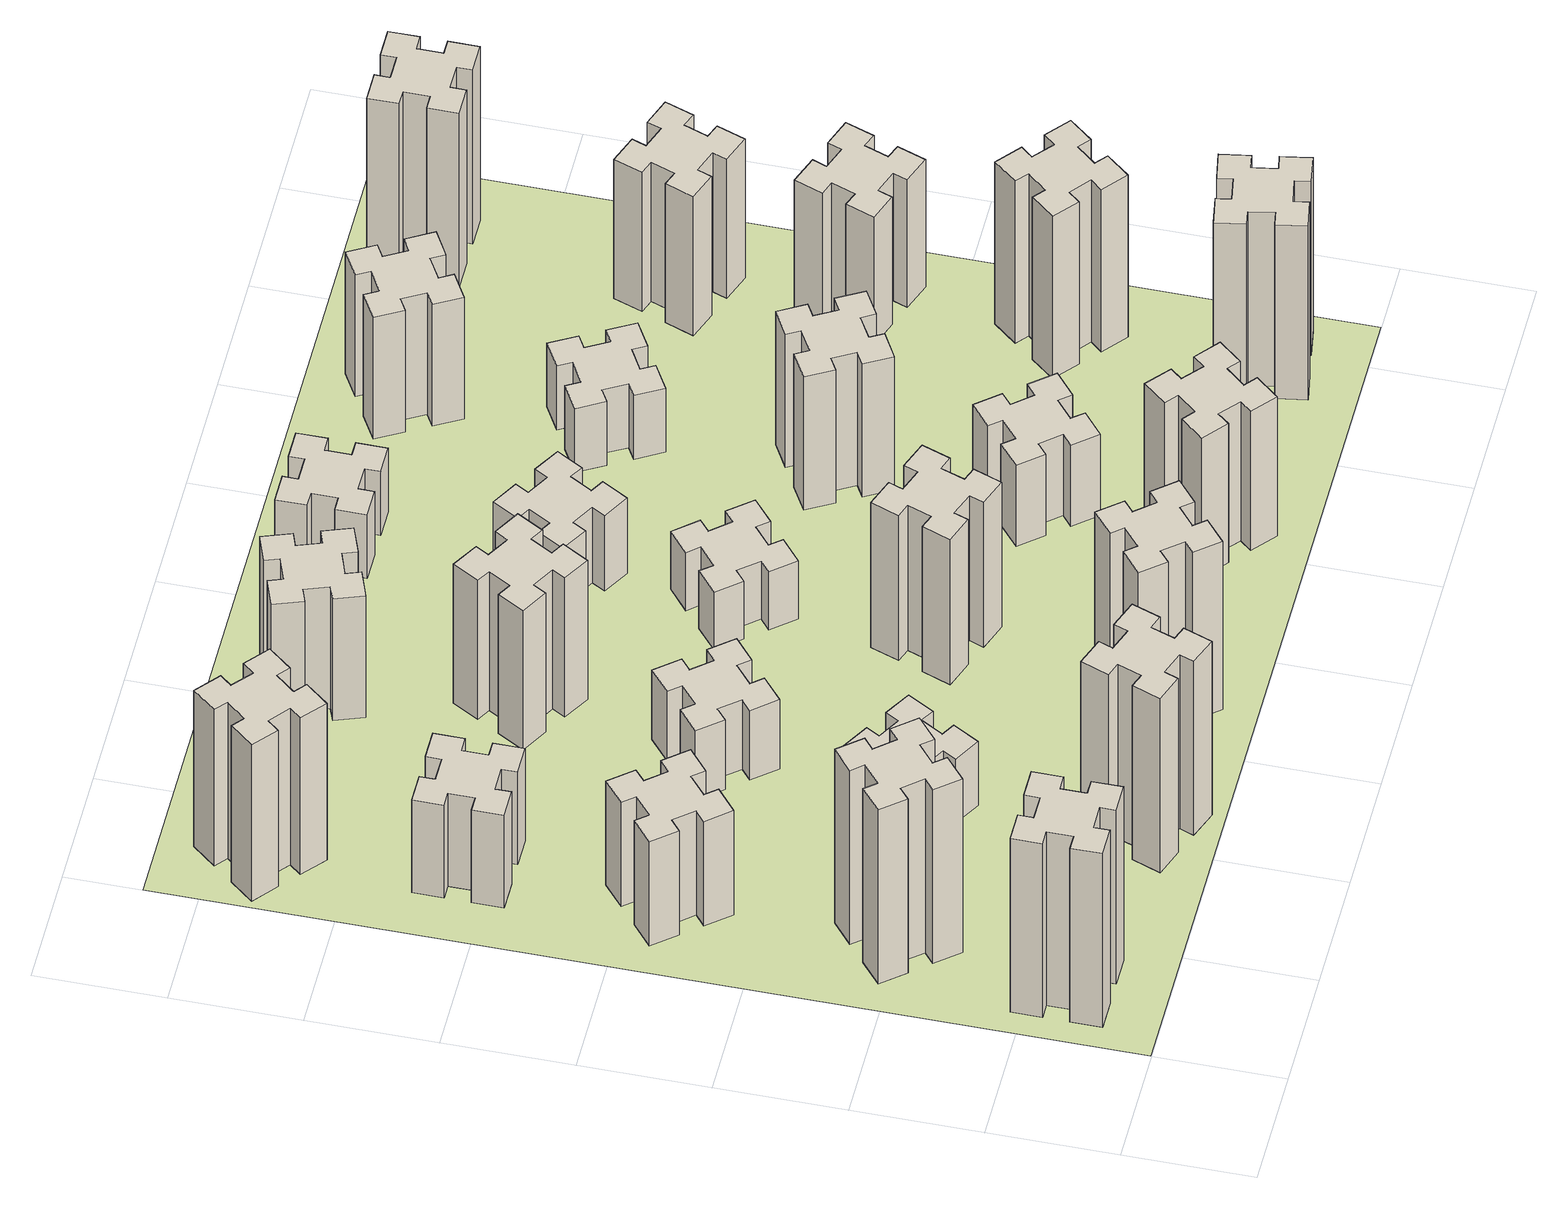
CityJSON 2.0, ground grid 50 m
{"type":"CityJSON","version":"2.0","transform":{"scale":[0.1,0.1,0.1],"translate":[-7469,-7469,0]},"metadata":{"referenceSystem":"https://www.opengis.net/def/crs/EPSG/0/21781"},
"CityObjects":{
"building1":{"type":"Building","attributes":{"class":"1000","function":"1000","usage":"1000","yearOfConstruction":2016,"roofType":"1000","measuredHeight":90,"storeysAboveGround":30,"storeysBelowGround":0},"geometry":[{"type":"Solid","lod":"1","boundaries":[[[[0,1,2,3,4,5,6,7,8,9,10,11,12,13,14,15,16,17,18,19]],[[17,16,20,21]],[[16,15,22,20]],[[15,14,23,22]],[[14,13,24,23]],[[13,12,25,24]],[[12,11,26,25]],[[11,10,27,26]],[[10,9,28,27]],[[9,8,29,28]],[[8,7,30,29]],[[7,6,31,30]],[[6,5,32,31]],[[5,4,33,32]],[[4,3,34,33]],[[3,2,35,34]],[[2,1,36,35]],[[1,0,37,36]],[[0,19,38,37]],[[19,18,39,38]],[[18,17,21,39]],[[24,25,26,27,28,29,30,31,32,33,34,35,36,37,38,39,21,20,22,23]]]]}]},
"building2":{"type":"Building","attributes":{"class":"1000","function":"1000","usage":"1000","yearOfConstruction":2016,"roofType":"1000","measuredHeight":90,"storeysAboveGround":30,"storeysBelowGround":0},"geometry":[{"type":"Solid","lod":"1","boundaries":[[[[40,41,42,43,44,45,46,47,48,49,50,51,52,53,54,55,56,57,58,59]],[[57,56,60,61]],[[56,55,62,60]],[[55,54,63,62]],[[54,53,64,63]],[[53,52,65,64]],[[52,51,66,65]],[[51,50,67,66]],[[50,49,68,67]],[[49,48,69,68]],[[48,47,70,69]],[[47,46,71,70]],[[46,45,72,71]],[[45,44,73,72]],[[44,43,74,73]],[[43,42,75,74]],[[42,41,76,75]],[[41,40,77,76]],[[40,59,78,77]],[[59,58,79,78]],[[58,57,61,79]],[[64,65,66,67,68,69,70,71,72,73,74,75,76,77,78,79,61,60,62,63]]]]}]},
"building3":{"type":"Building","attributes":{"class":"1000","function":"1000","usage":"1000","yearOfConstruction":2016,"roofType":"1000","measuredHeight":54,"storeysAboveGround":30,"storeysBelowGround":0},"geometry":[{"type":"Solid","lod":"1","boundaries":[[[[80,81,82,83,84,85,86,87,88,89,90,91,92,93,94,95,96,97,98,99]],[[97,96,100,101]],[[96,95,102,100]],[[95,94,103,102]],[[94,93,104,103]],[[93,92,105,104]],[[92,91,106,105]],[[91,90,107,106]],[[90,89,108,107]],[[89,88,109,108]],[[88,87,110,109]],[[87,86,111,110]],[[86,85,112,111]],[[85,84,113,112]],[[84,83,114,113]],[[83,82,115,114]],[[82,81,116,115]],[[81,80,117,116]],[[80,99,118,117]],[[99,98,119,118]],[[98,97,101,119]],[[104,105,106,107,108,109,110,111,112,113,114,115,116,117,118,119,101,100,102,103]]]]}]},
"building4":{"type":"Building","attributes":{"class":"1000","function":"1000","usage":"1000","yearOfConstruction":2016,"roofType":"1000","measuredHeight":48,"storeysAboveGround":30,"storeysBelowGround":0},"geometry":[{"type":"Solid","lod":"1","boundaries":[[[[120,121,122,123,124,125,126,127,128,129,130,131,132,133,134,135,136,137,138,139]],[[137,136,140,141]],[[136,135,142,140]],[[135,134,143,142]],[[134,133,144,143]],[[133,132,145,144]],[[132,131,146,145]],[[131,130,147,146]],[[130,129,148,147]],[[129,128,149,148]],[[128,127,150,149]],[[127,126,151,150]],[[126,125,152,151]],[[125,124,153,152]],[[124,123,154,153]],[[123,122,155,154]],[[122,121,156,155]],[[121,120,157,156]],[[120,139,158,157]],[[139,138,159,158]],[[138,137,141,159]],[[144,145,146,147,148,149,150,151,152,153,154,155,156,157,158,159,141,140,142,143]]]]}]},
"building5":{"type":"Building","attributes":{"class":"1000","function":"1000","usage":"1000","yearOfConstruction":2016,"roofType":"1000","measuredHeight":90,"storeysAboveGround":30,"storeysBelowGround":0},"geometry":[{"type":"Solid","lod":"1","boundaries":[[[[160,161,162,163,164,165,166,167,168,169,170,171,172,173,174,175,176,177,178,179]],[[177,176,180,181]],[[176,175,182,180]],[[175,174,183,182]],[[174,173,184,183]],[[173,172,185,184]],[[172,171,186,185]],[[171,170,187,186]],[[170,169,188,187]],[[169,168,189,188]],[[168,167,190,189]],[[167,166,191,190]],[[166,165,192,191]],[[165,164,193,192]],[[164,163,194,193]],[[163,162,195,194]],[[162,161,196,195]],[[161,160,197,196]],[[160,179,198,197]],[[179,178,199,198]],[[178,177,181,199]],[[184,185,186,187,188,189,190,191,192,193,194,195,196,197,198,199,181,180,182,183]]]]}]},
"building6":{"type":"Building","attributes":{"class":"1000","function":"1000","usage":"1000","yearOfConstruction":2016,"roofType":"1000","measuredHeight":81,"storeysAboveGround":30,"storeysBelowGround":0},"geometry":[{"type":"Solid","lod":"1","boundaries":[[[[200,201,202,203,204,205,206,207,208,209,210,211,212,213,214,215,216,217,218,219]],[[217,216,220,221]],[[216,215,222,220]],[[215,214,223,222]],[[214,213,224,223]],[[213,212,225,224]],[[212,211,226,225]],[[211,210,227,226]],[[210,209,228,227]],[[209,208,229,228]],[[208,207,230,229]],[[207,206,231,230]],[[206,205,232,231]],[[205,204,233,232]],[[204,203,234,233]],[[203,202,235,234]],[[202,201,236,235]],[[201,200,237,236]],[[200,219,238,237]],[[219,218,239,238]],[[218,217,221,239]],[[224,225,226,227,228,229,230,231,232,233,234,235,236,237,238,239,221,220,222,223]]]]}]},
"building7":{"type":"Building","attributes":{"class":"1000","function":"1000","usage":"1000","yearOfConstruction":2016,"roofType":"1000","measuredHeight":33,"storeysAboveGround":30,"storeysBelowGround":0},"geometry":[{"type":"Solid","lod":"1","boundaries":[[[[240,241,242,243,244,245,246,247,248,249,250,251,252,253,254,255,256,257,258,259]],[[257,256,260,261]],[[256,255,262,260]],[[255,254,263,262]],[[254,253,264,263]],[[253,252,265,264]],[[252,251,266,265]],[[251,250,267,266]],[[250,249,268,267]],[[249,248,269,268]],[[248,247,270,269]],[[247,246,271,270]],[[246,245,272,271]],[[245,244,273,272]],[[244,243,274,273]],[[243,242,275,274]],[[242,241,276,275]],[[241,240,277,276]],[[240,259,278,277]],[[259,258,279,278]],[[258,257,261,279]],[[264,265,266,267,268,269,270,271,272,273,274,275,276,277,278,279,261,260,262,263]]]]}]},
"building8":{"type":"Building","attributes":{"class":"1000","function":"1000","usage":"1000","yearOfConstruction":2016,"roofType":"1000","measuredHeight":36,"storeysAboveGround":30,"storeysBelowGround":0},"geometry":[{"type":"Solid","lod":"1","boundaries":[[[[280,281,282,283,284,285,286,287,288,289,290,291,292,293,294,295,296,297,298,299]],[[297,296,300,301]],[[296,295,302,300]],[[295,294,303,302]],[[294,293,304,303]],[[293,292,305,304]],[[292,291,306,305]],[[291,290,307,306]],[[290,289,308,307]],[[289,288,309,308]],[[288,287,310,309]],[[287,286,311,310]],[[286,285,312,311]],[[285,284,313,312]],[[284,283,314,313]],[[283,282,315,314]],[[282,281,316,315]],[[281,280,317,316]],[[280,299,318,317]],[[299,298,319,318]],[[298,297,301,319]],[[304,305,306,307,308,309,310,311,312,313,314,315,316,317,318,319,301,300,302,303]]]]}]},
"building9":{"type":"Building","attributes":{"class":"1000","function":"1000","usage":"1000","yearOfConstruction":2016,"roofType":"1000","measuredHeight":87,"storeysAboveGround":30,"storeysBelowGround":0},"geometry":[{"type":"Solid","lod":"1","boundaries":[[[[320,321,322,323,324,325,326,327,328,329,330,331,332,333,334,335,336,337,338,339]],[[337,336,340,341]],[[336,335,342,340]],[[335,334,343,342]],[[334,333,344,343]],[[333,332,345,344]],[[332,331,346,345]],[[331,330,347,346]],[[330,329,348,347]],[[329,328,349,348]],[[328,327,350,349]],[[327,326,351,350]],[[326,325,352,351]],[[325,324,353,352]],[[324,323,354,353]],[[323,322,355,354]],[[322,321,356,355]],[[321,320,357,356]],[[320,339,358,357]],[[339,338,359,358]],[[338,337,341,359]],[[344,345,346,347,348,349,350,351,352,353,354,355,356,357,358,359,341,340,342,343]]]]}]},
"building10":{"type":"Building","attributes":{"class":"1000","function":"1000","usage":"1000","yearOfConstruction":2016,"roofType":"1000","measuredHeight":72,"storeysAboveGround":30,"storeysBelowGround":0},"geometry":[{"type":"Solid","lod":"1","boundaries":[[[[360,361,362,363,364,365,366,367,368,369,370,371,372,373,374,375,376,377,378,379]],[[377,376,380,381]],[[376,375,382,380]],[[375,374,383,382]],[[374,373,384,383]],[[373,372,385,384]],[[372,371,386,385]],[[371,370,387,386]],[[370,369,388,387]],[[369,368,389,388]],[[368,367,390,389]],[[367,366,391,390]],[[366,365,392,391]],[[365,364,393,392]],[[364,363,394,393]],[[363,362,395,394]],[[362,361,396,395]],[[361,360,397,396]],[[360,379,398,397]],[[379,378,399,398]],[[378,377,381,399]],[[384,385,386,387,388,389,390,391,392,393,394,395,396,397,398,399,381,380,382,383]]]]}]},
"building11":{"type":"Building","attributes":{"class":"1000","function":"1000","usage":"1000","yearOfConstruction":2016,"roofType":"1000","measuredHeight":63,"storeysAboveGround":30,"storeysBelowGround":0},"geometry":[{"type":"Solid","lod":"1","boundaries":[[[[400,401,402,403,404,405,406,407,408,409,410,411,412,413,414,415,416,417,418,419]],[[417,416,420,421]],[[416,415,422,420]],[[415,414,423,422]],[[414,413,424,423]],[[413,412,425,424]],[[412,411,426,425]],[[411,410,427,426]],[[410,409,428,427]],[[409,408,429,428]],[[408,407,430,429]],[[407,406,431,430]],[[406,405,432,431]],[[405,404,433,432]],[[404,403,434,433]],[[403,402,435,434]],[[402,401,436,435]],[[401,400,437,436]],[[400,419,438,437]],[[419,418,439,438]],[[418,417,421,439]],[[424,425,426,427,428,429,430,431,432,433,434,435,436,437,438,439,421,420,422,423]]]]}]},
"building12":{"type":"Building","attributes":{"class":"1000","function":"1000","usage":"1000","yearOfConstruction":2016,"roofType":"1000","measuredHeight":75,"storeysAboveGround":30,"storeysBelowGround":0},"geometry":[{"type":"Solid","lod":"1","boundaries":[[[[440,441,442,443,444,445,446,447,448,449,450,451,452,453,454,455,456,457,458,459]],[[457,456,460,461]],[[456,455,462,460]],[[455,454,463,462]],[[454,453,464,463]],[[453,452,465,464]],[[452,451,466,465]],[[451,450,467,466]],[[450,449,468,467]],[[449,448,469,468]],[[448,447,470,469]],[[447,446,471,470]],[[446,445,472,471]],[[445,444,473,472]],[[444,443,474,473]],[[443,442,475,474]],[[442,441,476,475]],[[441,440,477,476]],[[440,459,478,477]],[[459,458,479,478]],[[458,457,461,479]],[[464,465,466,467,468,469,470,471,472,473,474,475,476,477,478,479,461,460,462,463]]]]}]},
"building13":{"type":"Building","attributes":{"class":"1000","function":"1000","usage":"1000","yearOfConstruction":2016,"roofType":"1000","measuredHeight":30,"storeysAboveGround":30,"storeysBelowGround":0},"geometry":[{"type":"Solid","lod":"1","boundaries":[[[[480,481,482,483,484,485,486,487,488,489,490,491,492,493,494,495,496,497,498,499]],[[497,496,500,501]],[[496,495,502,500]],[[495,494,503,502]],[[494,493,504,503]],[[493,492,505,504]],[[492,491,506,505]],[[491,490,507,506]],[[490,489,508,507]],[[489,488,509,508]],[[488,487,510,509]],[[487,486,511,510]],[[486,485,512,511]],[[485,484,513,512]],[[484,483,514,513]],[[483,482,515,514]],[[482,481,516,515]],[[481,480,517,516]],[[480,499,518,517]],[[499,498,519,518]],[[498,497,501,519]],[[504,505,506,507,508,509,510,511,512,513,514,515,516,517,518,519,501,500,502,503]]]]}]},
"building14":{"type":"Building","attributes":{"class":"1000","function":"1000","usage":"1000","yearOfConstruction":2016,"roofType":"1000","measuredHeight":39,"storeysAboveGround":30,"storeysBelowGround":0},"geometry":[{"type":"Solid","lod":"1","boundaries":[[[[520,521,522,523,524,525,526,527,528,529,530,531,532,533,534,535,536,537,538,539]],[[537,536,540,541]],[[536,535,542,540]],[[535,534,543,542]],[[534,533,544,543]],[[533,532,545,544]],[[532,531,546,545]],[[531,530,547,546]],[[530,529,548,547]],[[529,528,549,548]],[[528,527,550,549]],[[527,526,551,550]],[[526,525,552,551]],[[525,524,553,552]],[[524,523,554,553]],[[523,522,555,554]],[[522,521,556,555]],[[521,520,557,556]],[[520,539,558,557]],[[539,538,559,558]],[[538,537,541,559]],[[544,545,546,547,548,549,550,551,552,553,554,555,556,557,558,559,541,540,542,543]]]]}]},
"building15":{"type":"Building","attributes":{"class":"1000","function":"1000","usage":"1000","yearOfConstruction":2016,"roofType":"1000","measuredHeight":72,"storeysAboveGround":30,"storeysBelowGround":0},"geometry":[{"type":"Solid","lod":"1","boundaries":[[[[560,561,562,563,564,565,566,567,568,569,570,571,572,573,574,575,576,577,578,579]],[[577,576,580,581]],[[576,575,582,580]],[[575,574,583,582]],[[574,573,584,583]],[[573,572,585,584]],[[572,571,586,585]],[[571,570,587,586]],[[570,569,588,587]],[[569,568,589,588]],[[568,567,590,589]],[[567,566,591,590]],[[566,565,592,591]],[[565,564,593,592]],[[564,563,594,593]],[[563,562,595,594]],[[562,561,596,595]],[[561,560,597,596]],[[560,579,598,597]],[[579,578,599,598]],[[578,577,581,599]],[[584,585,586,587,588,589,590,591,592,593,594,595,596,597,598,599,581,580,582,583]]]]}]},
"building16":{"type":"Building","attributes":{"class":"1000","function":"1000","usage":"1000","yearOfConstruction":2016,"roofType":"1000","measuredHeight":33,"storeysAboveGround":30,"storeysBelowGround":0},"geometry":[{"type":"Solid","lod":"1","boundaries":[[[[600,601,602,603,604,605,606,607,608,609,610,611,612,613,614,615,616,617,618,619]],[[617,616,620,621]],[[616,615,622,620]],[[615,614,623,622]],[[614,613,624,623]],[[613,612,625,624]],[[612,611,626,625]],[[611,610,627,626]],[[610,609,628,627]],[[609,608,629,628]],[[608,607,630,629]],[[607,606,631,630]],[[606,605,632,631]],[[605,604,633,632]],[[604,603,634,633]],[[603,602,635,634]],[[602,601,636,635]],[[601,600,637,636]],[[600,619,638,637]],[[619,618,639,638]],[[618,617,621,639]],[[624,625,626,627,628,629,630,631,632,633,634,635,636,637,638,639,621,620,622,623]]]]}]},
"building17":{"type":"Building","attributes":{"class":"1000","function":"1000","usage":"1000","yearOfConstruction":2016,"roofType":"1000","measuredHeight":42,"storeysAboveGround":30,"storeysBelowGround":0},"geometry":[{"type":"Solid","lod":"1","boundaries":[[[[640,641,642,643,644,645,646,647,648,649,650,651,652,653,654,655,656,657,658,659]],[[657,656,660,661]],[[656,655,662,660]],[[655,654,663,662]],[[654,653,664,663]],[[653,652,665,664]],[[652,651,666,665]],[[651,650,667,666]],[[650,649,668,667]],[[649,648,669,668]],[[648,647,670,669]],[[647,646,671,670]],[[646,645,672,671]],[[645,644,673,672]],[[644,643,674,673]],[[643,642,675,674]],[[642,641,676,675]],[[641,640,677,676]],[[640,659,678,677]],[[659,658,679,678]],[[658,657,661,679]],[[664,665,666,667,668,669,670,671,672,673,674,675,676,677,678,679,661,660,662,663]]]]}]},
"building18":{"type":"Building","attributes":{"class":"1000","function":"1000","usage":"1000","yearOfConstruction":2016,"roofType":"1000","measuredHeight":69,"storeysAboveGround":30,"storeysBelowGround":0},"geometry":[{"type":"Solid","lod":"1","boundaries":[[[[680,681,682,683,684,685,686,687,688,689,690,691,692,693,694,695,696,697,698,699]],[[697,696,700,701]],[[696,695,702,700]],[[695,694,703,702]],[[694,693,704,703]],[[693,692,705,704]],[[692,691,706,705]],[[691,690,707,706]],[[690,689,708,707]],[[689,688,709,708]],[[688,687,710,709]],[[687,686,711,710]],[[686,685,712,711]],[[685,684,713,712]],[[684,683,714,713]],[[683,682,715,714]],[[682,681,716,715]],[[681,680,717,716]],[[680,699,718,717]],[[699,698,719,718]],[[698,697,701,719]],[[704,705,706,707,708,709,710,711,712,713,714,715,716,717,718,719,701,700,702,703]]]]}]},
"building19":{"type":"Building","attributes":{"class":"1000","function":"1000","usage":"1000","yearOfConstruction":2016,"roofType":"1000","measuredHeight":33,"storeysAboveGround":30,"storeysBelowGround":0},"geometry":[{"type":"Solid","lod":"1","boundaries":[[[[720,721,722,723,724,725,726,727,728,729,730,731,732,733,734,735,736,737,738,739]],[[737,736,740,741]],[[736,735,742,740]],[[735,734,743,742]],[[734,733,744,743]],[[733,732,745,744]],[[732,731,746,745]],[[731,730,747,746]],[[730,729,748,747]],[[729,728,749,748]],[[728,727,750,749]],[[727,726,751,750]],[[726,725,752,751]],[[725,724,753,752]],[[724,723,754,753]],[[723,722,755,754]],[[722,721,756,755]],[[721,720,757,756]],[[720,739,758,757]],[[739,738,759,758]],[[738,737,741,759]],[[744,745,746,747,748,749,750,751,752,753,754,755,756,757,758,759,741,740,742,743]]]]}]},
"building20":{"type":"Building","attributes":{"class":"1000","function":"1000","usage":"1000","yearOfConstruction":2016,"roofType":"1000","measuredHeight":90,"storeysAboveGround":30,"storeysBelowGround":0},"geometry":[{"type":"Solid","lod":"1","boundaries":[[[[760,761,762,763,764,765,766,767,768,769,770,771,772,773,774,775,776,777,778,779]],[[777,776,780,781]],[[776,775,782,780]],[[775,774,783,782]],[[774,773,784,783]],[[773,772,785,784]],[[772,771,786,785]],[[771,770,787,786]],[[770,769,788,787]],[[769,768,789,788]],[[768,767,790,789]],[[767,766,791,790]],[[766,765,792,791]],[[765,764,793,792]],[[764,763,794,793]],[[763,762,795,794]],[[762,761,796,795]],[[761,760,797,796]],[[760,779,798,797]],[[779,778,799,798]],[[778,777,781,799]],[[784,785,786,787,788,789,790,791,792,793,794,795,796,797,798,799,781,780,782,783]]]]}]},
"building21":{"type":"Building","attributes":{"class":"1000","function":"1000","usage":"1000","yearOfConstruction":2016,"roofType":"1000","measuredHeight":63,"storeysAboveGround":30,"storeysBelowGround":0},"geometry":[{"type":"Solid","lod":"1","boundaries":[[[[800,801,802,803,804,805,806,807,808,809,810,811,812,813,814,815,816,817,818,819]],[[817,816,820,821]],[[816,815,822,820]],[[815,814,823,822]],[[814,813,824,823]],[[813,812,825,824]],[[812,811,826,825]],[[811,810,827,826]],[[810,809,828,827]],[[809,808,829,828]],[[808,807,830,829]],[[807,806,831,830]],[[806,805,832,831]],[[805,804,833,832]],[[804,803,834,833]],[[803,802,835,834]],[[802,801,836,835]],[[801,800,837,836]],[[800,819,838,837]],[[819,818,839,838]],[[818,817,821,839]],[[824,825,826,827,828,829,830,831,832,833,834,835,836,837,838,839,821,820,822,823]]]]}]},
"building22":{"type":"Building","attributes":{"class":"1000","function":"1000","usage":"1000","yearOfConstruction":2016,"roofType":"1000","measuredHeight":84,"storeysAboveGround":30,"storeysBelowGround":0},"geometry":[{"type":"Solid","lod":"1","boundaries":[[[[840,841,842,843,844,845,846,847,848,849,850,851,852,853,854,855,856,857,858,859]],[[857,856,860,861]],[[856,855,862,860]],[[855,854,863,862]],[[854,853,864,863]],[[853,852,865,864]],[[852,851,866,865]],[[851,850,867,866]],[[850,849,868,867]],[[849,848,869,868]],[[848,847,870,869]],[[847,846,871,870]],[[846,845,872,871]],[[845,844,873,872]],[[844,843,874,873]],[[843,842,875,874]],[[842,841,876,875]],[[841,840,877,876]],[[840,859,878,877]],[[859,858,879,878]],[[858,857,861,879]],[[864,865,866,867,868,869,870,871,872,873,874,875,876,877,878,879,861,860,862,863]]]]}]},
"building23":{"type":"Building","attributes":{"class":"1000","function":"1000","usage":"1000","yearOfConstruction":2016,"roofType":"1000","measuredHeight":66,"storeysAboveGround":30,"storeysBelowGround":0},"geometry":[{"type":"Solid","lod":"1","boundaries":[[[[880,881,882,883,884,885,886,887,888,889,890,891,892,893,894,895,896,897,898,899]],[[897,896,900,901]],[[896,895,902,900]],[[895,894,903,902]],[[894,893,904,903]],[[893,892,905,904]],[[892,891,906,905]],[[891,890,907,906]],[[890,889,908,907]],[[889,888,909,908]],[[888,887,910,909]],[[887,886,911,910]],[[886,885,912,911]],[[885,884,913,912]],[[884,883,914,913]],[[883,882,915,914]],[[882,881,916,915]],[[881,880,917,916]],[[880,899,918,917]],[[899,898,919,918]],[[898,897,901,919]],[[904,905,906,907,908,909,910,911,912,913,914,915,916,917,918,919,901,900,902,903]]]]}]},
"building24":{"type":"Building","attributes":{"class":"1000","function":"1000","usage":"1000","yearOfConstruction":2016,"roofType":"1000","measuredHeight":72,"storeysAboveGround":30,"storeysBelowGround":0},"geometry":[{"type":"Solid","lod":"1","boundaries":[[[[920,921,922,923,924,925,926,927,928,929,930,931,932,933,934,935,936,937,938,939]],[[937,936,940,941]],[[936,935,942,940]],[[935,934,943,942]],[[934,933,944,943]],[[933,932,945,944]],[[932,931,946,945]],[[931,930,947,946]],[[930,929,948,947]],[[929,928,949,948]],[[928,927,950,949]],[[927,926,951,950]],[[926,925,952,951]],[[925,924,953,952]],[[924,923,954,953]],[[923,922,955,954]],[[922,921,956,955]],[[921,920,957,956]],[[920,939,958,957]],[[939,938,959,958]],[[938,937,941,959]],[[944,945,946,947,948,949,950,951,952,953,954,955,956,957,958,959,941,940,942,943]]]]}]},
"building25":{"type":"Building","attributes":{"class":"1000","function":"1000","usage":"1000","yearOfConstruction":2016,"roofType":"1000","measuredHeight":90,"storeysAboveGround":30,"storeysBelowGround":0},"geometry":[{"type":"Solid","lod":"1","boundaries":[[[[960,961,962,963,964,965,966,967,968,969,970,971,972,973,974,975,976,977,978,979]],[[977,976,980,981]],[[976,975,982,980]],[[975,974,983,982]],[[974,973,984,983]],[[973,972,985,984]],[[972,971,986,985]],[[971,970,987,986]],[[970,969,988,987]],[[969,968,989,988]],[[968,967,990,989]],[[967,966,991,990]],[[966,965,992,991]],[[965,964,993,992]],[[964,963,994,993]],[[963,962,995,994]],[[962,961,996,995]],[[961,960,997,996]],[[960,979,998,997]],[[979,978,999,998]],[[978,977,981,999]],[[984,985,986,987,988,989,990,991,992,993,994,995,996,997,998,999,981,980,982,983]]]]}]},
"landuse1":{"type":"LandUse","attributes":{"name":"plot1","function":"1010"},"geometry":[{"type":"MultiSurface","lod":"1","boundaries":[[[1000,1001,1002,1003]]]}]}
},
"vertices":[
[165,425,0],[165,325,0],[105,325,0],[105,205,0],[225,205,0],[225,265,0],[325,265,0],[325,205,0],[445,205,0],[445,325,0],[385,325,0],[385,425,0],[445,425,0],[445,545,0],[325,545,0],[325,485,0],[225,485,0],[225,545,0],[105,545,0],[105,425,0],[225,485,900],[225,545,900],[325,485,900],[325,545,900],[445,545,900],[445,425,900],[385,425,900],[385,325,900],[445,325,900],[445,205,900],[325,205,900],[325,265,900],[225,265,900],[225,205,900],[105,205,900],[105,325,900],[165,325,900],[165,425,900],[105,425,900],[105,545,900],
[492,1048,0],[427,1124,0],[473,1163,0],[396,1255,0],[304,1178,0],[343,1132,0],[266,1067,0],[228,1113,0],[136,1036,0],[213,944,0],[259,983,0],[323,906,0],[277,868,0],[354,776,0],[446,853,0],[408,899,0],[484,963,0],[523,917,0],[615,994,0],[538,1086,0],[484,963,900],[523,917,900],[408,899,900],[446,853,900],[354,776,900],[277,868,900],[323,906,900],[259,983,900],[213,944,900],[136,1036,900],[228,1113,900],[266,1067,900],[343,1132,900],[304,1178,900],[396,1255,900],[473,1163,900],[427,1124,900],[492,1048,900],[538,1086,900],[615,994,900],
[408,1739,0],[484,1803,0],[523,1757,0],[615,1834,0],[538,1926,0],[492,1888,0],[427,1964,0],[473,2003,0],[396,2095,0],[304,2018,0],[343,1972,0],[266,1907,0],[228,1953,0],[136,1876,0],[213,1784,0],[259,1823,0],[323,1746,0],[277,1708,0],[354,1616,0],[446,1693,0],[323,1746,540],[277,1708,540],[259,1823,540],[213,1784,540],[136,1876,540],[228,1953,540],[266,1907,540],[343,1972,540],[304,2018,540],[396,2095,540],[473,2003,540],[427,1964,540],[492,1888,540],[538,1926,540],[615,1834,540],[523,1757,540],[484,1803,540],[408,1739,540],[446,1693,540],[354,1616,540],
[485,2545,0],[485,2645,0],[545,2645,0],[545,2765,0],[425,2765,0],[425,2705,0],[325,2705,0],[325,2765,0],[205,2765,0],[205,2645,0],[265,2645,0],[265,2545,0],[205,2545,0],[205,2425,0],[325,2425,0],[325,2485,0],[425,2485,0],[425,2425,0],[545,2425,0],[545,2545,0],[425,2485,480],[425,2425,480],[325,2485,480],[325,2425,480],[205,2425,480],[205,2545,480],[265,2545,480],[265,2645,480],[205,2645,480],[205,2765,480],[325,2765,480],[325,2705,480],[425,2705,480],[425,2765,480],[545,2765,480],[545,2645,480],[485,2645,480],[485,2545,480],[545,2545,480],[545,2425,480],
[1029,360,0],[995,266,0],[939,287,0],[897,174,0],[1010,133,0],[1031,189,0],[1125,155,0],[1104,99,0],[1217,57,0],[1258,170,0],[1202,191,0],[1236,285,0],[1292,264,0],[1333,377,0],[1220,418,0],[1200,362,0],[1106,396,0],[1127,452,0],[1014,493,0],[973,380,0],[1106,396,900],[1127,452,900],[1200,362,900],[1220,418,900],[1333,377,900],[1292,264,900],[1236,285,900],[1202,191,900],[1258,170,900],[1217,57,900],[1104,99,900],[1125,155,900],[1031,189,900],[1010,133,900],[897,174,900],[939,287,900],[995,266,900],[1029,360,900],[973,380,900],[1014,493,900],
[384,3387,0],[308,3452,0],[346,3498,0],[254,3575,0],[177,3483,0],[223,3444,0],[159,3368,0],[113,3406,0],[36,3314,0],[128,3237,0],[166,3283,0],[243,3219,0],[204,3173,0],[296,3096,0],[373,3188,0],[327,3226,0],[392,3303,0],[438,3264,0],[515,3356,0],[423,3433,0],[392,3303,810],[438,3264,810],[327,3226,810],[373,3188,810],[296,3096,810],[204,3173,810],[243,3219,810],[166,3283,810],[128,3237,810],[36,3314,810],[113,3406,810],[159,3368,810],[223,3444,810],[177,3483,810],[254,3575,810],[346,3498,810],[308,3452,810],[384,3387,810],[423,3433,810],[515,3356,810],
[1086,1017,0],[1136,1104,0],[1188,1074,0],[1248,1178,0],[1144,1238,0],[1114,1186,0],[1027,1236,0],[1057,1288,0],[953,1348,0],[893,1244,0],[945,1214,0],[895,1127,0],[843,1157,0],[783,1053,0],[887,993,0],[917,1045,0],[1004,995,0],[974,943,0],[1078,883,0],[1138,987,0],[1004,995,330],[974,943,330],[917,1045,330],[887,993,330],[783,1053,330],[843,1157,330],[895,1127,330],[945,1214,330],[893,1244,330],[953,1348,330],[1057,1288,330],[1027,1236,330],[1114,1186,330],[1144,1238,330],[1248,1178,330],[1188,1074,330],[1136,1104,330],[1086,1017,330],[1138,987,330],[1078,883,330],
[1083,1972,0],[1006,1907,0],[968,1953,0],[876,1876,0],[953,1784,0],[999,1823,0],[1063,1746,0],[1017,1708,0],[1094,1616,0],[1186,1693,0],[1148,1739,0],[1224,1803,0],[1263,1757,0],[1355,1834,0],[1278,1926,0],[1232,1888,0],[1167,1964,0],[1213,2003,0],[1136,2095,0],[1044,2018,0],[1167,1964,360],[1213,2003,360],[1232,1888,360],[1278,1926,360],[1355,1834,360],[1263,1757,360],[1224,1803,360],[1148,1739,360],[1186,1693,360],[1094,1616,360],[1017,1708,360],[1063,1746,360],[999,1823,360],[953,1784,360],[876,1876,360],[968,1953,360],[1006,1907,360],[1083,1972,360],[1044,2018,360],[1136,2095,360],
[1639,343,0],[1703,266,0],[1657,228,0],[1734,136,0],[1826,213,0],[1788,259,0],[1864,323,0],[1903,277,0],[1995,354,0],[1918,446,0],[1872,408,0],[1807,484,0],[1853,523,0],[1776,615,0],[1684,538,0],[1723,492,0],[1646,427,0],[1608,473,0],[1516,396,0],[1593,304,0],[1646,427,870],[1608,473,870],[1723,492,870],[1684,538,870],[1776,615,870],[1853,523,870],[1807,484,870],[1872,408,870],[1918,446,870],[1995,354,870],[1903,277,870],[1864,323,870],[1788,259,870],[1826,213,870],[1734,136,870],[1657,228,870],[1703,266,870],[1639,343,870],[1593,304,870],[1516,396,870],
[1314,2666,0],[1227,2716,0],[1257,2768,0],[1153,2828,0],[1093,2724,0],[1145,2694,0],[1095,2607,0],[1043,2637,0],[983,2533,0],[1087,2473,0],[1117,2525,0],[1204,2475,0],[1174,2423,0],[1278,2363,0],[1338,2467,0],[1286,2497,0],[1336,2584,0],[1388,2554,0],[1448,2658,0],[1344,2718,0],[1336,2584,720],[1388,2554,720],[1286,2497,720],[1338,2467,720],[1278,2363,720],[1174,2423,720],[1204,2475,720],[1117,2525,720],[1087,2473,720],[983,2533,720],[1043,2637,720],[1095,2607,720],[1145,2694,720],[1093,2724,720],[1153,2828,720],[1257,2768,720],[1227,2716,720],[1314,2666,720],[1344,2718,720],[1448,2658,720],
[1125,3456,0],[1031,3422,0],[1010,3478,0],[897,3437,0],[939,3324,0],[995,3345,0],[1029,3251,0],[973,3230,0],[1014,3117,0],[1127,3159,0],[1106,3215,0],[1200,3249,0],[1220,3193,0],[1333,3234,0],[1292,3347,0],[1236,3326,0],[1202,3420,0],[1258,3440,0],[1217,3553,0],[1104,3512,0],[1202,3420,630],[1258,3440,630],[1236,3326,630],[1292,3347,630],[1333,3234,630],[1220,3193,630],[1200,3249,630],[1106,3215,630],[1127,3159,630],[1014,3117,630],[973,3230,630],[1029,3251,630],[995,3345,630],[939,3324,630],[897,3437,630],[1010,3478,630],[1031,3422,630],[1125,3456,630],[1104,3512,630],[1217,3553,630],
[1771,1129,0],[1865,1095,0],[1844,1039,0],[1957,997,0],[1998,1110,0],[1942,1131,0],[1976,1225,0],[2032,1204,0],[2073,1317,0],[1960,1358,0],[1940,1302,0],[1846,1336,0],[1867,1392,0],[1754,1433,0],[1713,1320,0],[1769,1300,0],[1735,1206,0],[1679,1227,0],[1637,1114,0],[1750,1073,0],[1735,1206,750],[1679,1227,750],[1769,1300,750],[1713,1320,750],[1754,1433,750],[1867,1392,750],[1846,1336,750],[1940,1302,750],[1960,1358,750],[2073,1317,750],[2032,1204,750],[1976,1225,750],[1942,1131,750],[1998,1110,750],[1957,997,750],[1844,1039,750],[1865,1095,750],[1771,1129,750],[1750,1073,750],[1637,1114,750],
[1972,1988,0],[1907,2064,0],[1953,2103,0],[1876,2195,0],[1784,2118,0],[1823,2072,0],[1746,2007,0],[1708,2053,0],[1616,1976,0],[1693,1884,0],[1739,1923,0],[1803,1846,0],[1757,1808,0],[1834,1716,0],[1926,1793,0],[1888,1839,0],[1964,1903,0],[2003,1857,0],[2095,1934,0],[2018,2026,0],[1964,1903,300],[2003,1857,300],[1888,1839,300],[1926,1793,300],[1834,1716,300],[1757,1808,300],[1803,1846,300],[1739,1923,300],[1693,1884,300],[1616,1976,300],[1708,2053,300],[1746,2007,300],[1823,2072,300],[1784,2118,300],[1876,2195,300],[1953,2103,300],[1907,2064,300],[1972,1988,300],[2018,2026,300],[2095,1934,300],
[1926,2497,0],[1976,2584,0],[2028,2554,0],[2088,2658,0],[1984,2718,0],[1954,2666,0],[1867,2716,0],[1897,2768,0],[1793,2828,0],[1733,2724,0],[1785,2694,0],[1735,2607,0],[1683,2637,0],[1623,2533,0],[1727,2473,0],[1757,2525,0],[1844,2475,0],[1814,2423,0],[1918,2363,0],[1978,2467,0],[1844,2475,390],[1814,2423,390],[1757,2525,390],[1727,2473,390],[1623,2533,390],[1683,2637,390],[1735,2607,390],[1785,2694,390],[1733,2724,390],[1793,2828,390],[1897,2768,390],[1867,2716,390],[1954,2666,390],[1984,2718,390],[2088,2658,390],[2028,2554,390],[1976,2584,390],[1926,2497,390],[1978,2467,390],[1918,2363,390],
[2486,323,0],[2563,259,0],[2524,213,0],[2616,136,0],[2693,228,0],[2647,266,0],[2712,343,0],[2758,304,0],[2835,396,0],[2743,473,0],[2704,427,0],[2628,492,0],[2666,538,0],[2574,615,0],[2497,523,0],[2543,484,0],[2479,408,0],[2433,446,0],[2356,354,0],[2448,277,0],[2479,408,720],[2433,446,720],[2543,484,720],[2497,523,720],[2574,615,720],[2666,538,720],[2628,492,720],[2704,427,720],[2743,473,720],[2835,396,720],[2758,304,720],[2712,343,720],[2647,266,720],[2693,228,720],[2616,136,720],[2524,213,720],[2563,259,720],[2486,323,720],[2448,277,720],[2356,354,720],
[1965,3385,0],[1965,3485,0],[2025,3485,0],[2025,3605,0],[1905,3605,0],[1905,3545,0],[1805,3545,0],[1805,3605,0],[1685,3605,0],[1685,3485,0],[1745,3485,0],[1745,3385,0],[1685,3385,0],[1685,3265,0],[1805,3265,0],[1805,3325,0],[1905,3325,0],[1905,3265,0],[2025,3265,0],[2025,3385,0],[1905,3325,330],[1905,3265,330],[1805,3325,330],[1805,3265,330],[1685,3265,330],[1685,3385,330],[1745,3385,330],[1745,3485,330],[1685,3485,330],[1685,3605,330],[1805,3605,330],[1805,3545,330],[1905,3545,330],[1905,3605,330],[2025,3605,330],[2025,3485,330],[1965,3485,330],[1965,3385,330],[2025,3385,330],[2025,3265,330],
[2563,1132,0],[2486,1067,0],[2448,1113,0],[2356,1036,0],[2433,944,0],[2479,983,0],[2543,906,0],[2497,868,0],[2574,776,0],[2666,853,0],[2628,899,0],[2704,963,0],[2743,917,0],[2835,994,0],[2758,1086,0],[2712,1048,0],[2647,1124,0],[2693,1163,0],[2616,1255,0],[2524,1178,0],[2647,1124,420],[2693,1163,420],[2712,1048,420],[2758,1086,420],[2835,994,420],[2743,917,420],[2704,963,420],[2628,899,420],[2666,853,420],[2574,776,420],[2497,868,420],[2543,906,420],[2479,983,420],[2433,944,420],[2356,1036,420],[2448,1113,420],[2486,1067,420],[2563,1132,420],[2524,1178,420],[2616,1255,420],
[2475,1744,0],[2525,1657,0],[2473,1627,0],[2533,1523,0],[2637,1583,0],[2607,1635,0],[2694,1685,0],[2724,1633,0],[2828,1693,0],[2768,1797,0],[2716,1767,0],[2666,1854,0],[2718,1884,0],[2658,1988,0],[2554,1928,0],[2584,1876,0],[2497,1826,0],[2467,1878,0],[2363,1818,0],[2423,1714,0],[2497,1826,690],[2467,1878,690],[2584,1876,690],[2554,1928,690],[2658,1988,690],[2718,1884,690],[2666,1854,690],[2716,1767,690],[2768,1797,690],[2828,1693,690],[2724,1633,690],[2694,1685,690],[2607,1635,690],[2637,1583,690],[2533,1523,690],[2473,1627,690],[2525,1657,690],[2475,1744,690],[2423,1714,690],[2363,1818,690],
[2475,2584,0],[2525,2497,0],[2473,2467,0],[2533,2363,0],[2637,2423,0],[2607,2475,0],[2694,2525,0],[2724,2473,0],[2828,2533,0],[2768,2637,0],[2716,2607,0],[2666,2694,0],[2718,2724,0],[2658,2828,0],[2554,2768,0],[2584,2716,0],[2497,2666,0],[2467,2718,0],[2363,2658,0],[2423,2554,0],[2497,2666,330],[2467,2718,330],[2584,2716,330],[2554,2768,330],[2658,2828,330],[2718,2724,330],[2666,2694,330],[2716,2607,330],[2768,2637,330],[2828,2533,330],[2724,2473,330],[2694,2525,330],[2607,2475,330],[2637,2423,330],[2533,2363,330],[2473,2467,330],[2525,2497,330],[2475,2584,330],[2423,2554,330],[2363,2658,330],
[3465,492,0],[3367,475,0],[3357,534,0],[3238,513,0],[3259,395,0],[3318,405,0],[3336,307,0],[3277,297,0],[3297,178,0],[3416,199,0],[3405,258,0],[3504,276,0],[3514,217,0],[3632,237,0],[3611,356,0],[3552,345,0],[3535,444,0],[3594,454,0],[3573,572,0],[3455,551,0],[3535,444,900],[3594,454,900],[3552,345,900],[3611,356,900],[3632,237,900],[3514,217,900],[3504,276,900],[3405,258,900],[3416,199,900],[3297,178,900],[3277,297,900],[3336,307,900],[3318,405,900],[3259,395,900],[3238,513,900],[3357,534,900],[3367,475,900],[3465,492,900],[3455,551,900],[3573,572,900],
[2716,3347,0],[2666,3434,0],[2718,3464,0],[2658,3568,0],[2554,3508,0],[2584,3456,0],[2497,3406,0],[2467,3458,0],[2363,3398,0],[2423,3294,0],[2475,3324,0],[2525,3237,0],[2473,3207,0],[2533,3103,0],[2637,3163,0],[2607,3215,0],[2694,3265,0],[2724,3213,0],[2828,3273,0],[2768,3377,0],[2694,3265,630],[2724,3213,630],[2607,3215,630],[2637,3163,630],[2533,3103,630],[2473,3207,630],[2525,3237,630],[2475,3324,630],[2423,3294,630],[2363,3398,630],[2467,3458,630],[2497,3406,630],[2584,3456,630],[2554,3508,630],[2658,3568,630],[2718,3464,630],[2666,3434,630],[2716,3347,630],[2768,3377,630],[2828,3273,630],
[3487,1006,0],[3552,1083,0],[3598,1044,0],[3675,1136,0],[3583,1213,0],[3544,1167,0],[3468,1232,0],[3506,1278,0],[3414,1355,0],[3337,1263,0],[3383,1224,0],[3319,1148,0],[3273,1186,0],[3196,1094,0],[3288,1017,0],[3326,1063,0],[3403,999,0],[3364,953,0],[3456,876,0],[3533,968,0],[3403,999,840],[3364,953,840],[3326,1063,840],[3288,1017,840],[3196,1094,840],[3273,1186,840],[3319,1148,840],[3383,1224,840],[3337,1263,840],[3414,1355,840],[3506,1278,840],[3468,1232,840],[3544,1167,840],[3583,1213,840],[3675,1136,840],[3598,1044,840],[3552,1083,840],[3487,1006,840],[3533,968,840],[3456,876,840],
[3520,1942,0],[3426,1976,0],[3447,2032,0],[3334,2073,0],[3293,1960,0],[3349,1940,0],[3315,1846,0],[3259,1867,0],[3217,1754,0],[3330,1713,0],[3351,1769,0],[3445,1735,0],[3424,1679,0],[3537,1637,0],[3578,1750,0],[3522,1771,0],[3556,1865,0],[3612,1844,0],[3653,1957,0],[3540,1998,0],[3556,1865,660],[3612,1844,660],[3522,1771,660],[3578,1750,660],[3537,1637,660],[3424,1679,660],[3445,1735,660],[3351,1769,660],[3330,1713,660],[3217,1754,660],[3259,1867,660],[3315,1846,660],[3349,1940,660],[3293,1960,660],[3334,2073,660],[3447,2032,660],[3426,1976,660],[3520,1942,660],[3540,1998,660],[3653,1957,660],
[3420,2582,0],[3326,2616,0],[3347,2672,0],[3234,2713,0],[3193,2600,0],[3249,2580,0],[3215,2486,0],[3159,2507,0],[3117,2394,0],[3230,2353,0],[3251,2409,0],[3345,2375,0],[3324,2319,0],[3437,2277,0],[3478,2390,0],[3422,2411,0],[3456,2505,0],[3512,2484,0],[3553,2597,0],[3440,2638,0],[3456,2505,720],[3512,2484,720],[3422,2411,720],[3478,2390,720],[3437,2277,720],[3324,2319,720],[3345,2375,720],[3251,2409,720],[3230,2353,720],[3117,2394,720],[3159,2507,720],[3215,2486,720],[3249,2580,720],[3193,2600,720],[3234,2713,720],[3347,2672,720],[3326,2616,720],[3420,2582,720],[3440,2638,720],[3553,2597,720],
[3285,3325,0],[3385,3325,0],[3385,3265,0],[3505,3265,0],[3505,3385,0],[3445,3385,0],[3445,3485,0],[3505,3485,0],[3505,3605,0],[3385,3605,0],[3385,3545,0],[3285,3545,0],[3285,3605,0],[3165,3605,0],[3165,3485,0],[3225,3485,0],[3225,3385,0],[3165,3385,0],[3165,3265,0],[3285,3265,0],[3225,3385,900],[3165,3385,900],[3225,3485,900],[3165,3485,900],[3165,3605,900],[3285,3605,900],[3285,3545,900],[3385,3545,900],[3385,3605,900],[3505,3605,900],[3505,3485,900],[3445,3485,900],[3445,3385,900],[3505,3385,900],[3505,3265,900],[3385,3265,900],[3385,3325,900],[3285,3325,900],[3285,3265,900],[3165,3265,900],
[5,3705,0],[3705,3705,0],[3705,5,0],[5,5,0]
]}
